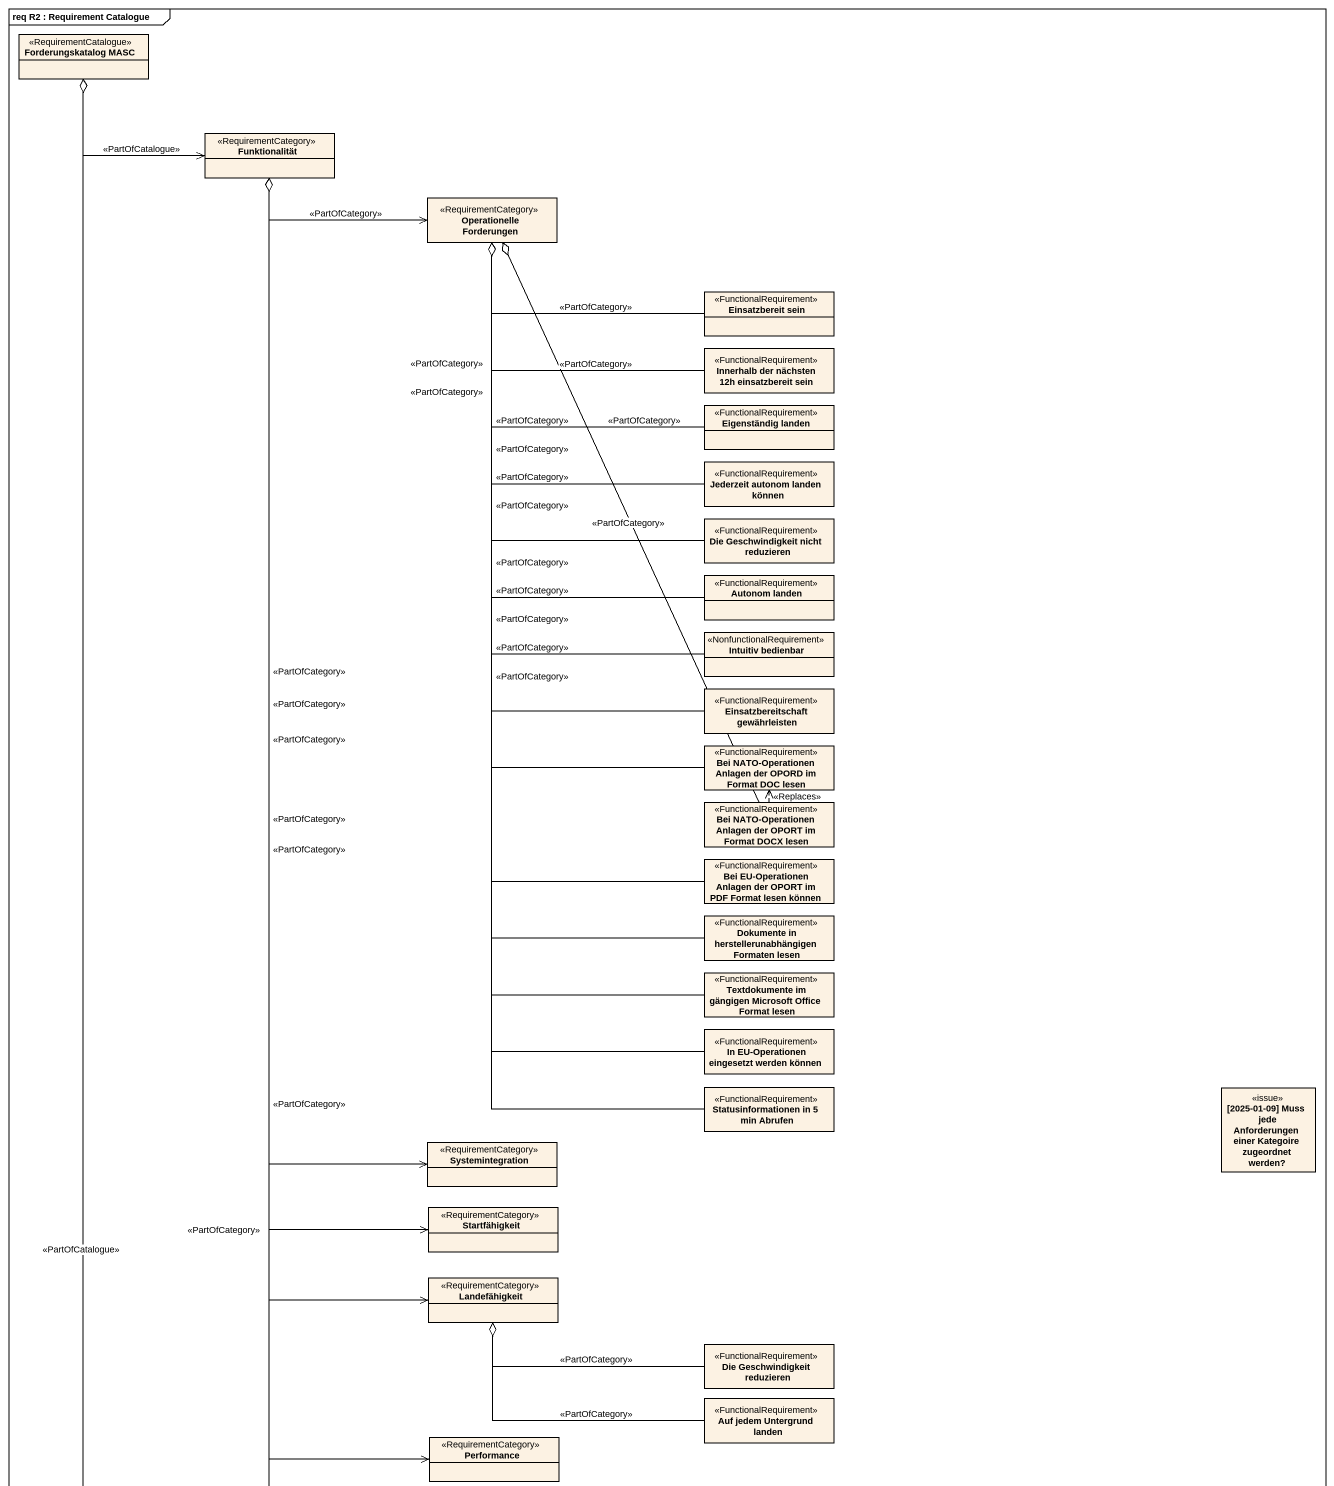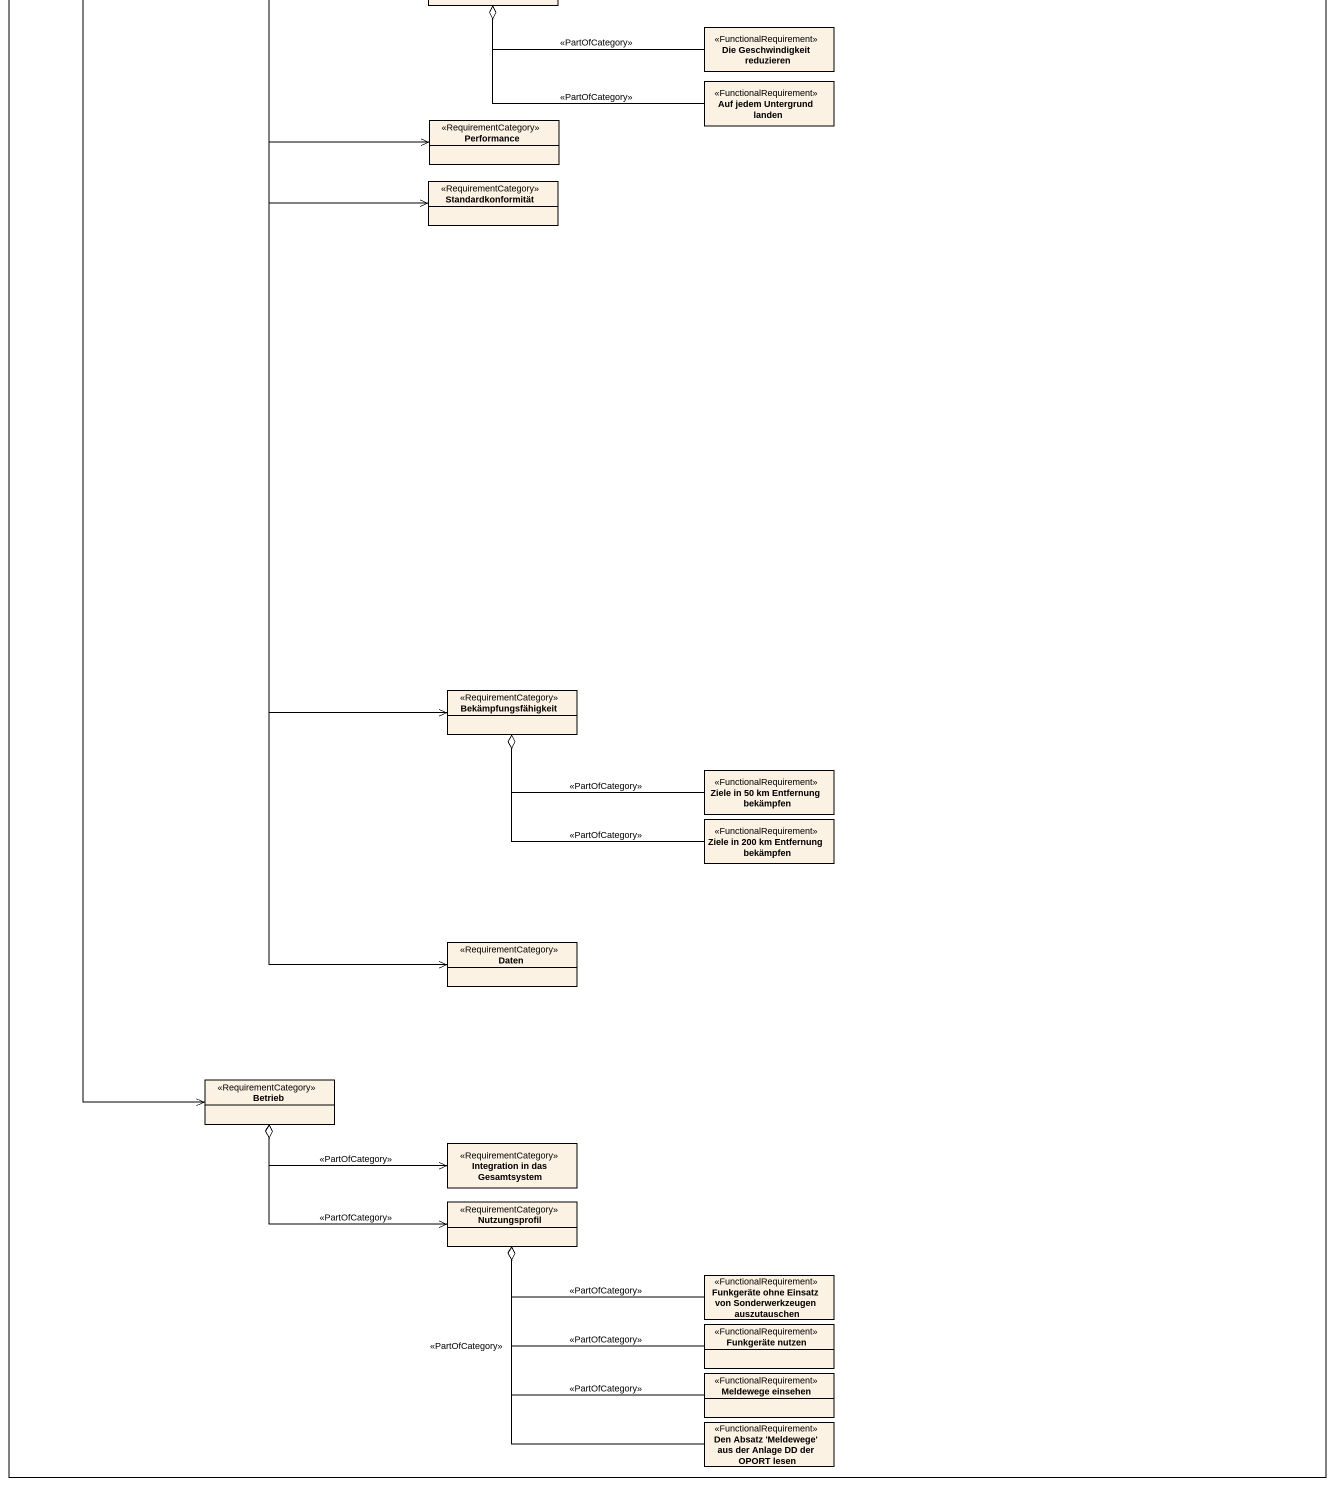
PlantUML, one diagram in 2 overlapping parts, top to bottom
@startuml
mainframe req R2 : Requirement Catalogue
hide circle
hide empty members
class "Forderungskatalog MASC" as Forderungskatalog_MASC <<RequirementCatalogue>>
class Funktionalität <<RequirementCategory>>
class "Operationelle Forderungen" as Operationelle_Forderungen <<RequirementCategory>>
class "Einsatzbereit sein" as Einsatzbereit_sein <<FunctionalRequirement>>
class "Innerhalb der nächsten 12h einsatzbereit sein" as Innerhalb_der_nächsten_12h <<FunctionalRequirement>>
class "Eigenständig landen" as Eigenständig_landen <<FunctionalRequirement>>
class "Jederzeit autonom landen können" as Jederzeit_autonom_landen <<FunctionalRequirement>>
class "Die Geschwindigkeit nicht reduzieren" as Die_Geschwindigkeit_nicht <<FunctionalRequirement>>
class "Autonom landen" as Autonom_landen <<FunctionalRequirement>>
class "Intuitiv bedienbar" as Intuitiv_bedienbar <<NonfunctionalRequirement>>
class "Einsatzbereitschaft gewährleisten" as Einsatzbereitschaft <<FunctionalRequirement>>
class "Bei NATO-Operationen Anlagen der OPORD im Format DOC lesen" as Bei_NATO_Operationen <<FunctionalRequirement>>
class "Bei NATO-Operationen Anlagen der OPORT im Format DOCX lesen" as Bei_NATO_Operationen_2 <<FunctionalRequirement>>
class "Bei EU-Operationen Anlagen der OPORT im PDF Format lesen können" as Bei_EU_Operationen_Anlagen <<FunctionalRequirement>>
class "Dokumente in herstellerunabhängigen Formaten lesen" as Dokumente_in <<FunctionalRequirement>>
class "Textdokumente im gängigen Microsoft Office Format lesen" as Textdokumente_im_gängigen <<FunctionalRequirement>>
class "In EU-Operationen eingesetzt werden können" as In_EU_Operationen <<FunctionalRequirement>>
class "Statusinformationen in 5 min Abrufen" as Statusinformationen_in_5 <<FunctionalRequirement>>
class "[2025-01-09] Muss jede Anforderungen einer Kategoire zugeordnet werden?" as r2025_01_09_Muss_jede <<issue>>
class Systemintegration <<RequirementCategory>>
class Startfähigkeit <<RequirementCategory>>
class Landefähigkeit <<RequirementCategory>>
class "Die Geschwindigkeit reduzieren" as Die_Geschwindigkeit <<FunctionalRequirement>>
class "Auf jedem Untergrund landen" as Auf_jedem_Untergrund_landen <<FunctionalRequirement>>
class Performance <<RequirementCategory>>
class Standardkonformität <<RequirementCategory>>
class Bekämpfungsfähigkeit <<RequirementCategory>>
class "Ziele in 50 km Entfernung bekämpfen" as Ziele_in_50_km_Entfernung <<FunctionalRequirement>>
class "Ziele in 200 km Entfernung bekämpfen" as Ziele_in_200_km_Entfernung <<FunctionalRequirement>>
class Daten <<RequirementCategory>>
class Betrieb <<RequirementCategory>>
class "Integration in das Gesamtsystem" as Integration_in_das <<RequirementCategory>>
class Nutzungsprofil <<RequirementCategory>>
class "Funkgeräte ohne Einsatz von Sonderwerkzeugen auszutauschen" as Funkgeräte_ohne_Einsatz_von <<FunctionalRequirement>>
class "Funkgeräte nutzen" as Funkgeräte_nutzen <<FunctionalRequirement>>
class "Meldewege einsehen" as Meldewege_einsehen <<FunctionalRequirement>>
class "Den Absatz 'Meldewege' aus der Anlage DD der OPORT lesen" as Den_Absatz_Meldewege_aus <<FunctionalRequirement>>
Funktionalität <-left-o Forderungskatalog_MASC : <<PartOfCatalogue>>
Operationelle_Forderungen <-left-o Funktionalität : <<PartOfCategory>>
Einsatzbereit_sein -left-o Operationelle_Forderungen : <<PartOfCategory>>
Innerhalb_der_nächsten_12h -left-o Operationelle_Forderungen : <<PartOfCategory>>
Eigenständig_landen -up-o Operationelle_Forderungen : <<PartOfCategory>>
Jederzeit_autonom_landen -up-o Operationelle_Forderungen : <<PartOfCategory>>
Die_Geschwindigkeit_nicht -up-o Operationelle_Forderungen : <<PartOfCategory>>
Autonom_landen -up-o Operationelle_Forderungen : <<PartOfCategory>>
Intuitiv_bedienbar -up-o Operationelle_Forderungen : <<PartOfCategory>>
Einsatzbereitschaft -up-o Operationelle_Forderungen : <<PartOfCategory>>
Bei_NATO_Operationen -up-o Operationelle_Forderungen : <<PartOfCategory>>
Bei_NATO_Operationen_2 -up-o Operationelle_Forderungen : <<PartOfCategory>>
Bei_NATO_Operationen_2 .up.> Bei_NATO_Operationen : <<Replaces>>
Bei_EU_Operationen_Anlagen -up-o Operationelle_Forderungen : <<PartOfCategory>>
Dokumente_in -up-o Operationelle_Forderungen : <<PartOfCategory>>
Textdokumente_im_gängigen -up-o Operationelle_Forderungen : <<PartOfCategory>>
In_EU_Operationen -up-o Operationelle_Forderungen : <<PartOfCategory>>
Statusinformationen_in_5 -up-o Operationelle_Forderungen : <<PartOfCategory>>
Systemintegration <-up-o Funktionalität : <<PartOfCategory>>
Startfähigkeit <-up-o Funktionalität : <<PartOfCategory>>
Landefähigkeit <-up-o Funktionalität : <<PartOfCategory>>
Die_Geschwindigkeit -left-o Landefähigkeit : <<PartOfCategory>>
Auf_jedem_Untergrund_landen -left-o Landefähigkeit : <<PartOfCategory>>
Performance <-up-o Funktionalität : <<PartOfCategory>>
Standardkonformität <-up-o Funktionalität : <<PartOfCategory>>
Bekämpfungsfähigkeit <-up-o Funktionalität : <<PartOfCategory>>
Ziele_in_50_km_Entfernung -left-o Bekämpfungsfähigkeit : <<PartOfCategory>>
Ziele_in_200_km_Entfernung -left-o Bekämpfungsfähigkeit : <<PartOfCategory>>
Daten <-up-o Funktionalität : <<PartOfCategory>>
Betrieb <-up-o Forderungskatalog_MASC : <<PartOfCatalogue>>
Integration_in_das <-left-o Betrieb : <<PartOfCategory>>
Nutzungsprofil <-left-o Betrieb : <<PartOfCategory>>
Funkgeräte_ohne_Einsatz_von -left-o Nutzungsprofil : <<PartOfCategory>>
Funkgeräte_nutzen -left-o Nutzungsprofil : <<PartOfCategory>>
Meldewege_einsehen -up-o Nutzungsprofil : <<PartOfCategory>>
Den_Absatz_Meldewege_aus -up-o Nutzungsprofil : <<PartOfCategory>>
@enduml
